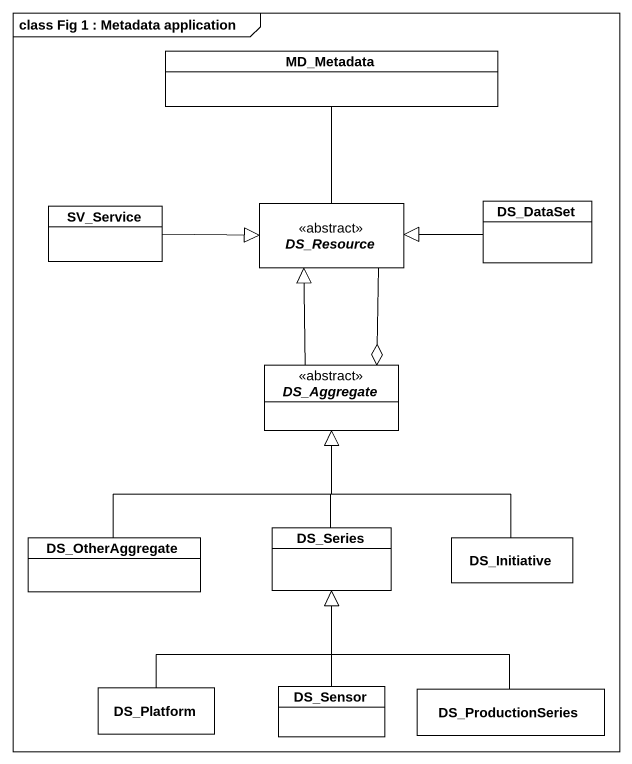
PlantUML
@startuml
mainframe class Fig 1 : Metadata application
hide circle
hide empty members
class MD_Metadata #FFFFFF
class SV_Service #FFFFFF
abstract class DS_Resource <<abstract>> #FFFFFF
class DS_DataSet #FFFFFF
abstract class DS_Aggregate <<abstract>> #FFFFFF
class DS_OtherAggregate #FFFFFF
class DS_Series #FFFFFF
class DS_Initiative #FFFFFF
class DS_Platform #FFFFFF
class DS_Sensor #FFFFFF
class DS_ProductionSeries #FFFFFF
MD_Metadata -- DS_Resource
SV_Service -right-|> DS_Resource
DS_Resource --o DS_Aggregate
DS_DataSet -left-|> DS_Resource
DS_Aggregate -up-|> DS_Resource
DS_OtherAggregate -up-|> DS_Aggregate
DS_Series -up-|> DS_Aggregate
DS_Initiative -up-|> DS_Aggregate
DS_Platform -up-|> DS_Series
DS_Sensor -up-|> DS_Series
DS_ProductionSeries -up-|> DS_Series
@enduml
